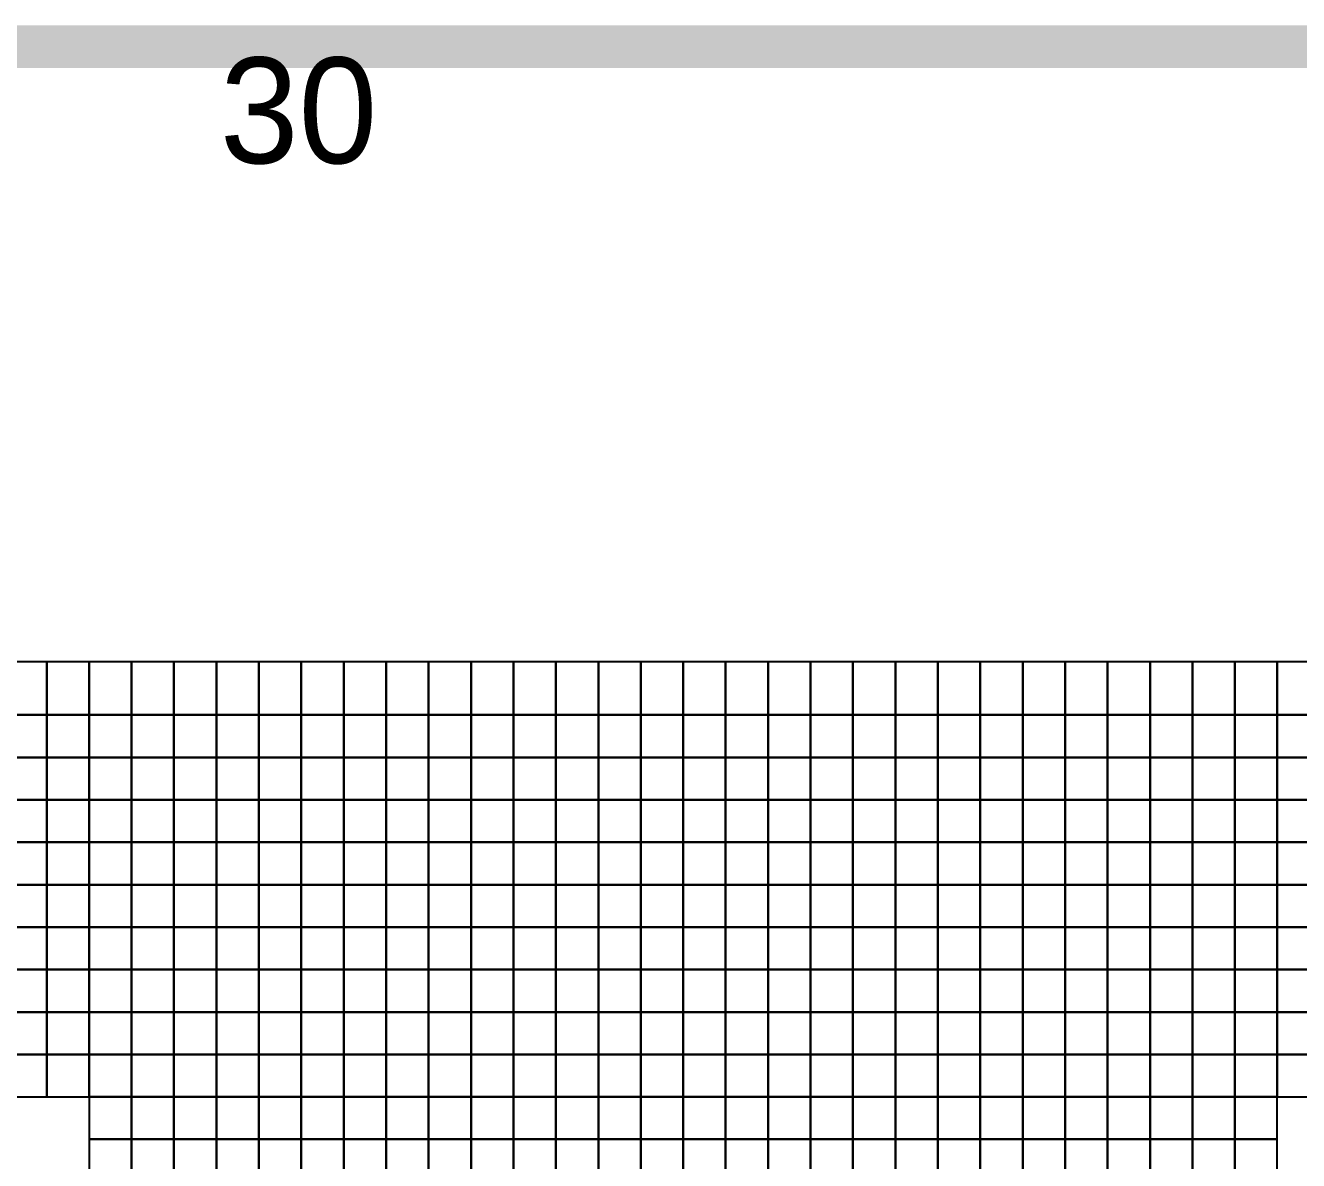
# Model space of a CAD drawing. Extents: x -2.8 to 74.5, y -0.2 to 18.4.
# Drawn here: x 60.37 to 66.37, y 11.9 to 17.25 of the extents above; entities that cross this region are included whole.
import ezdxf
from ezdxf.enums import TextEntityAlignment as Align

# ---------------------------------------------------------------- set-up
doc = ezdxf.new("R2010")
doc.units = 0
doc.header["$MEASUREMENT"] = 0
doc.layers.add('layer_elements', color=7, linetype='Continuous')
doc.layers.add('layer_result_palette', color=7, linetype='Continuous')

msp = doc.modelspace()

# ---------------------------------------------------------------- linework, layer by layer
at = {"layer": 'layer_elements', "color": 171, "true_color": 0x8080ff}
for points in [[(60.27, 14), (60.47, 14), (60.47, 14.25), (60.27, 14.25)], [(60.47, 14), (60.67, 14), (60.67, 14.25), (60.47, 14.25)], [(60.67, 14), (60.87, 14), (60.87, 14.25), (60.67, 14.25)], [(60.87, 14), (61.07, 14), (61.07, 14.25), (60.87, 14.25)], [(61.07, 14), (61.27, 14), (61.27, 14.25), (61.07, 14.25)], [(61.27, 14), (61.47, 14), (61.47, 14.25), (61.27, 14.25)], [(61.47, 14), (61.67, 14), (61.67, 14.25), (61.47, 14.25)], [(61.67, 14), (61.87, 14), (61.87, 14.25), (61.67, 14.25)], [(61.87, 14), (62.07, 14), (62.07, 14.25), (61.87, 14.25)], [(62.07, 14), (62.27, 14), (62.27, 14.25), (62.07, 14.25)], [(62.27, 14), (62.47, 14), (62.47, 14.25), (62.27, 14.25)], [(62.47, 14), (62.67, 14), (62.67, 14.25), (62.47, 14.25)], [(62.67, 14), (62.87, 14), (62.87, 14.25), (62.67, 14.25)], [(62.87, 14), (63.07, 14), (63.07, 14.25), (62.87, 14.25)], [(63.07, 14), (63.27, 14), (63.27, 14.25), (63.07, 14.25)], [(63.27, 14), (63.47, 14), (63.47, 14.25), (63.27, 14.25)], [(63.47, 14), (63.67, 14), (63.67, 14.25), (63.47, 14.25)], [(63.67, 14), (63.87, 14), (63.87, 14.25), (63.67, 14.25)], [(63.87, 14), (64.07, 14), (64.07, 14.25), (63.87, 14.25)], [(64.07, 14), (64.27, 14), (64.27, 14.25), (64.07, 14.25)], [(64.27, 14), (64.47, 14), (64.47, 14.25), (64.27, 14.25)], [(64.47, 14), (64.67, 14), (64.67, 14.25), (64.47, 14.25)], [(64.67, 14), (64.87, 14), (64.87, 14.25), (64.67, 14.25)], [(64.87, 14), (65.07, 14), (65.07, 14.25), (64.87, 14.25)], [(65.07, 14), (65.27, 14), (65.27, 14.25), (65.07, 14.25)], [(65.27, 14), (65.47, 14), (65.47, 14.25), (65.27, 14.25)], [(65.47, 14), (65.67, 14), (65.67, 14.25), (65.47, 14.25)], [(65.67, 14), (65.87, 14), (65.87, 14.25), (65.67, 14.25)], [(65.87, 14), (66.07, 14), (66.07, 14.25), (65.87, 14.25)], [(66.07, 14), (66.27, 14), (66.27, 14.25), (66.07, 14.25)], [(66.27, 14), (66.47, 14), (66.47, 14.25), (66.27, 14.25)], [(60.27, 13.8), (60.47, 13.8), (60.47, 14), (60.27, 14)], [(60.47, 13.8), (60.67, 13.8), (60.67, 14), (60.47, 14)], [(60.67, 13.8), (60.87, 13.8), (60.87, 14), (60.67, 14)], [(60.87, 13.8), (61.07, 13.8), (61.07, 14), (60.87, 14)], [(61.07, 13.8), (61.27, 13.8), (61.27, 14), (61.07, 14)], [(61.27, 13.8), (61.47, 13.8), (61.47, 14), (61.27, 14)], [(61.47, 13.8), (61.67, 13.8), (61.67, 14), (61.47, 14)], [(61.67, 13.8), (61.87, 13.8), (61.87, 14), (61.67, 14)], [(61.87, 13.8), (62.07, 13.8), (62.07, 14), (61.87, 14)], [(62.07, 13.8), (62.27, 13.8), (62.27, 14), (62.07, 14)], [(62.27, 13.8), (62.47, 13.8), (62.47, 14), (62.27, 14)], [(62.47, 13.8), (62.67, 13.8), (62.67, 14), (62.47, 14)], [(62.67, 13.8), (62.87, 13.8), (62.87, 14), (62.67, 14)], [(62.87, 13.8), (63.07, 13.8), (63.07, 14), (62.87, 14)], [(63.07, 13.8), (63.27, 13.8), (63.27, 14), (63.07, 14)], [(63.27, 13.8), (63.47, 13.8), (63.47, 14), (63.27, 14)], [(63.47, 13.8), (63.67, 13.8), (63.67, 14), (63.47, 14)], [(63.67, 13.8), (63.87, 13.8), (63.87, 14), (63.67, 14)], [(63.87, 13.8), (64.07, 13.8), (64.07, 14), (63.87, 14)], [(64.07, 13.8), (64.27, 13.8), (64.27, 14), (64.07, 14)], [(64.27, 13.8), (64.47, 13.8), (64.47, 14), (64.27, 14)], [(64.47, 13.8), (64.67, 13.8), (64.67, 14), (64.47, 14)], [(64.67, 13.8), (64.87, 13.8), (64.87, 14), (64.67, 14)], [(64.87, 13.8), (65.07, 13.8), (65.07, 14), (64.87, 14)], [(65.07, 13.8), (65.27, 13.8), (65.27, 14), (65.07, 14)], [(65.27, 13.8), (65.47, 13.8), (65.47, 14), (65.27, 14)], [(65.47, 13.8), (65.67, 13.8), (65.67, 14), (65.47, 14)], [(65.67, 13.8), (65.87, 13.8), (65.87, 14), (65.67, 14)], [(65.87, 13.8), (66.07, 13.8), (66.07, 14), (65.87, 14)], [(66.07, 13.8), (66.27, 13.8), (66.27, 14), (66.07, 14)], [(66.27, 13.8), (66.47, 13.8), (66.47, 14), (66.27, 14)], [(60.27, 13.6), (60.47, 13.6), (60.47, 13.8), (60.27, 13.8)], [(60.47, 13.6), (60.67, 13.6), (60.67, 13.8), (60.47, 13.8)], [(60.67, 13.6), (60.87, 13.6), (60.87, 13.8), (60.67, 13.8)], [(60.87, 13.6), (61.07, 13.6), (61.07, 13.8), (60.87, 13.8)], [(61.07, 13.6), (61.27, 13.6), (61.27, 13.8), (61.07, 13.8)], [(61.27, 13.6), (61.47, 13.6), (61.47, 13.8), (61.27, 13.8)], [(61.47, 13.6), (61.67, 13.6), (61.67, 13.8), (61.47, 13.8)], [(61.67, 13.6), (61.87, 13.6), (61.87, 13.8), (61.67, 13.8)], [(61.87, 13.6), (62.07, 13.6), (62.07, 13.8), (61.87, 13.8)], [(62.07, 13.6), (62.27, 13.6), (62.27, 13.8), (62.07, 13.8)], [(62.27, 13.6), (62.47, 13.6), (62.47, 13.8), (62.27, 13.8)], [(62.47, 13.6), (62.67, 13.6), (62.67, 13.8), (62.47, 13.8)], [(62.67, 13.6), (62.87, 13.6), (62.87, 13.8), (62.67, 13.8)], [(62.87, 13.6), (63.07, 13.6), (63.07, 13.8), (62.87, 13.8)], [(63.07, 13.6), (63.27, 13.6), (63.27, 13.8), (63.07, 13.8)], [(63.27, 13.6), (63.47, 13.6), (63.47, 13.8), (63.27, 13.8)], [(63.47, 13.6), (63.67, 13.6), (63.67, 13.8), (63.47, 13.8)], [(63.67, 13.6), (63.87, 13.6), (63.87, 13.8), (63.67, 13.8)], [(63.87, 13.6), (64.07, 13.6), (64.07, 13.8), (63.87, 13.8)], [(64.07, 13.6), (64.27, 13.6), (64.27, 13.8), (64.07, 13.8)], [(64.27, 13.6), (64.47, 13.6), (64.47, 13.8), (64.27, 13.8)], [(64.47, 13.6), (64.67, 13.6), (64.67, 13.8), (64.47, 13.8)], [(64.67, 13.6), (64.87, 13.6), (64.87, 13.8), (64.67, 13.8)], [(64.87, 13.6), (65.07, 13.6), (65.07, 13.8), (64.87, 13.8)], [(65.07, 13.6), (65.27, 13.6), (65.27, 13.8), (65.07, 13.8)], [(65.27, 13.6), (65.47, 13.6), (65.47, 13.8), (65.27, 13.8)], [(65.47, 13.6), (65.67, 13.6), (65.67, 13.8), (65.47, 13.8)], [(65.67, 13.6), (65.87, 13.6), (65.87, 13.8), (65.67, 13.8)], [(65.87, 13.6), (66.07, 13.6), (66.07, 13.8), (65.87, 13.8)], [(66.07, 13.6), (66.27, 13.6), (66.27, 13.8), (66.07, 13.8)], [(66.27, 13.6), (66.47, 13.6), (66.47, 13.8), (66.27, 13.8)], [(60.27, 13.4), (60.47, 13.4), (60.47, 13.6), (60.27, 13.6)], [(60.47, 13.4), (60.67, 13.4), (60.67, 13.6), (60.47, 13.6)], [(60.67, 13.4), (60.87, 13.4), (60.87, 13.6), (60.67, 13.6)], [(60.87, 13.4), (61.07, 13.4), (61.07, 13.6), (60.87, 13.6)], [(61.07, 13.4), (61.27, 13.4), (61.27, 13.6), (61.07, 13.6)], [(61.27, 13.4), (61.47, 13.4), (61.47, 13.6), (61.27, 13.6)], [(61.47, 13.4), (61.67, 13.4), (61.67, 13.6), (61.47, 13.6)], [(61.67, 13.4), (61.87, 13.4), (61.87, 13.6), (61.67, 13.6)], [(61.87, 13.4), (62.07, 13.4), (62.07, 13.6), (61.87, 13.6)], [(62.07, 13.4), (62.27, 13.4), (62.27, 13.6), (62.07, 13.6)], [(62.27, 13.4), (62.47, 13.4), (62.47, 13.6), (62.27, 13.6)], [(62.47, 13.4), (62.67, 13.4), (62.67, 13.6), (62.47, 13.6)], [(62.67, 13.4), (62.87, 13.4), (62.87, 13.6), (62.67, 13.6)], [(62.87, 13.4), (63.07, 13.4), (63.07, 13.6), (62.87, 13.6)], [(63.07, 13.4), (63.27, 13.4), (63.27, 13.6), (63.07, 13.6)], [(63.27, 13.4), (63.47, 13.4), (63.47, 13.6), (63.27, 13.6)], [(63.47, 13.4), (63.67, 13.4), (63.67, 13.6), (63.47, 13.6)], [(63.67, 13.4), (63.87, 13.4), (63.87, 13.6), (63.67, 13.6)], [(63.87, 13.4), (64.07, 13.4), (64.07, 13.6), (63.87, 13.6)], [(64.07, 13.4), (64.27, 13.4), (64.27, 13.6), (64.07, 13.6)], [(64.27, 13.4), (64.47, 13.4), (64.47, 13.6), (64.27, 13.6)], [(64.47, 13.4), (64.67, 13.4), (64.67, 13.6), (64.47, 13.6)], [(64.67, 13.4), (64.87, 13.4), (64.87, 13.6), (64.67, 13.6)], [(64.87, 13.4), (65.07, 13.4), (65.07, 13.6), (64.87, 13.6)], [(65.07, 13.4), (65.27, 13.4), (65.27, 13.6), (65.07, 13.6)], [(65.27, 13.4), (65.47, 13.4), (65.47, 13.6), (65.27, 13.6)], [(65.47, 13.4), (65.67, 13.4), (65.67, 13.6), (65.47, 13.6)], [(65.67, 13.4), (65.87, 13.4), (65.87, 13.6), (65.67, 13.6)], [(65.87, 13.4), (66.07, 13.4), (66.07, 13.6), (65.87, 13.6)], [(66.07, 13.4), (66.27, 13.4), (66.27, 13.6), (66.07, 13.6)], [(66.27, 13.4), (66.47, 13.4), (66.47, 13.6), (66.27, 13.6)], [(60.87, 13.2), (61.07, 13.2), (61.07, 13.4), (60.87, 13.4)], [(61.87, 13.2), (62.07, 13.2), (62.07, 13.4), (61.87, 13.4)], [(62.07, 13.2), (62.27, 13.2), (62.27, 13.4), (62.07, 13.4)], [(62.47, 13.2), (62.67, 13.2), (62.67, 13.4), (62.47, 13.4)], [(62.67, 13.2), (62.87, 13.2), (62.87, 13.4), (62.67, 13.4)], [(62.87, 13.2), (63.07, 13.2), (63.07, 13.4), (62.87, 13.4)], [(63.07, 13.2), (63.27, 13.2), (63.27, 13.4), (63.07, 13.4)], [(63.27, 13.2), (63.47, 13.2), (63.47, 13.4), (63.27, 13.4)], [(63.47, 13.2), (63.67, 13.2), (63.67, 13.4), (63.47, 13.4)], [(63.67, 13.2), (63.87, 13.2), (63.87, 13.4), (63.67, 13.4)], [(63.87, 13.2), (64.07, 13.2), (64.07, 13.4), (63.87, 13.4)], [(64.07, 13.2), (64.27, 13.2), (64.27, 13.4), (64.07, 13.4)], [(64.27, 13.2), (64.47, 13.2), (64.47, 13.4), (64.27, 13.4)], [(64.87, 13.2), (65.07, 13.2), (65.07, 13.4), (64.87, 13.4)], [(65.07, 13.2), (65.27, 13.2), (65.27, 13.4), (65.07, 13.4)], [(65.87, 13.2), (66.07, 13.2), (66.07, 13.4), (65.87, 13.4)], [(66.07, 13.2), (66.27, 13.2), (66.27, 13.4), (66.07, 13.4)], [(63.07, 13), (63.27, 13), (63.27, 13.2), (63.07, 13.2)], [(63.27, 13), (63.47, 13), (63.47, 13.2), (63.27, 13.2)], [(63.47, 13), (63.67, 13), (63.67, 13.2), (63.47, 13.2)], [(63.67, 13), (63.87, 13), (63.87, 13.2), (63.67, 13.2)]]:
    msp.add_3dface(points, dxfattribs=at)
at = {"layer": 'layer_elements', "color": 51, "true_color": 0xffff73}
for points in [[(60.27, 13.2), (60.47, 13.2), (60.47, 13.4), (60.27, 13.4)], [(60.47, 13.2), (60.67, 13.2), (60.67, 13.4), (60.47, 13.4)], [(60.67, 13.2), (60.87, 13.2), (60.87, 13.4), (60.67, 13.4)], [(61.07, 13.2), (61.27, 13.2), (61.27, 13.4), (61.07, 13.4)], [(61.27, 13.2), (61.47, 13.2), (61.47, 13.4), (61.27, 13.4)], [(61.47, 13.2), (61.67, 13.2), (61.67, 13.4), (61.47, 13.4)], [(61.67, 13.2), (61.87, 13.2), (61.87, 13.4), (61.67, 13.4)], [(62.27, 13.2), (62.47, 13.2), (62.47, 13.4), (62.27, 13.4)], [(64.47, 13.2), (64.67, 13.2), (64.67, 13.4), (64.47, 13.4)], [(64.67, 13.2), (64.87, 13.2), (64.87, 13.4), (64.67, 13.4)], [(65.27, 13.2), (65.47, 13.2), (65.47, 13.4), (65.27, 13.4)], [(65.47, 13.2), (65.67, 13.2), (65.67, 13.4), (65.47, 13.4)], [(65.67, 13.2), (65.87, 13.2), (65.87, 13.4), (65.67, 13.4)], [(66.27, 13.2), (66.47, 13.2), (66.47, 13.4), (66.27, 13.4)], [(60.27, 13), (60.47, 13), (60.47, 13.2), (60.27, 13.2)], [(60.47, 13), (60.67, 13), (60.67, 13.2), (60.47, 13.2)], [(60.67, 13), (60.87, 13), (60.87, 13.2), (60.67, 13.2)], [(60.87, 13), (61.07, 13), (61.07, 13.2), (60.87, 13.2)], [(61.07, 13), (61.27, 13), (61.27, 13.2), (61.07, 13.2)], [(61.27, 13), (61.47, 13), (61.47, 13.2), (61.27, 13.2)], [(61.47, 13), (61.67, 13), (61.67, 13.2), (61.47, 13.2)], [(61.67, 13), (61.87, 13), (61.87, 13.2), (61.67, 13.2)], [(61.87, 13), (62.07, 13), (62.07, 13.2), (61.87, 13.2)], [(62.07, 13), (62.27, 13), (62.27, 13.2), (62.07, 13.2)], [(62.27, 13), (62.47, 13), (62.47, 13.2), (62.27, 13.2)], [(62.47, 13), (62.67, 13), (62.67, 13.2), (62.47, 13.2)], [(62.67, 13), (62.87, 13), (62.87, 13.2), (62.67, 13.2)], [(62.87, 13), (63.07, 13), (63.07, 13.2), (62.87, 13.2)], [(63.87, 13), (64.07, 13), (64.07, 13.2), (63.87, 13.2)], [(64.07, 13), (64.27, 13), (64.27, 13.2), (64.07, 13.2)], [(64.27, 13), (64.47, 13), (64.47, 13.2), (64.27, 13.2)], [(64.47, 13), (64.67, 13), (64.67, 13.2), (64.47, 13.2)], [(64.67, 13), (64.87, 13), (64.87, 13.2), (64.67, 13.2)], [(64.87, 13), (65.07, 13), (65.07, 13.2), (64.87, 13.2)], [(65.07, 13), (65.27, 13), (65.27, 13.2), (65.07, 13.2)], [(65.27, 13), (65.47, 13), (65.47, 13.2), (65.27, 13.2)], [(65.47, 13), (65.67, 13), (65.67, 13.2), (65.47, 13.2)], [(65.67, 13), (65.87, 13), (65.87, 13.2), (65.67, 13.2)], [(65.87, 13), (66.07, 13), (66.07, 13.2), (65.87, 13.2)], [(66.07, 13), (66.27, 13), (66.27, 13.2), (66.07, 13.2)], [(66.27, 13), (66.47, 13), (66.47, 13.2), (66.27, 13.2)], [(61.27, 12.8), (61.47, 12.8), (61.47, 13), (61.27, 13)], [(61.47, 12.8), (61.67, 12.8), (61.67, 13), (61.47, 13)], [(61.67, 12.8), (61.87, 12.8), (61.87, 13), (61.67, 13)], [(61.87, 12.8), (62.07, 12.8), (62.07, 13), (61.87, 13)], [(62.07, 12.8), (62.27, 12.8), (62.27, 13), (62.07, 13)], [(62.27, 12.8), (62.47, 12.8), (62.47, 13), (62.27, 13)], [(62.47, 12.8), (62.67, 12.8), (62.67, 13), (62.47, 13)], [(62.67, 12.8), (62.87, 12.8), (62.87, 13), (62.67, 13)], [(62.87, 12.8), (63.07, 12.8), (63.07, 13), (62.87, 13)], [(63.07, 12.8), (63.27, 12.8), (63.27, 13), (63.07, 13)], [(63.27, 12.8), (63.47, 12.8), (63.47, 13), (63.27, 13)], [(63.47, 12.8), (63.67, 12.8), (63.67, 13), (63.47, 13)], [(63.67, 12.8), (63.87, 12.8), (63.87, 13), (63.67, 13)], [(63.87, 12.8), (64.07, 12.8), (64.07, 13), (63.87, 13)], [(64.07, 12.8), (64.27, 12.8), (64.27, 13), (64.07, 13)], [(64.27, 12.8), (64.47, 12.8), (64.47, 13), (64.27, 13)], [(64.47, 12.8), (64.67, 12.8), (64.67, 13), (64.47, 13)], [(64.67, 12.8), (64.87, 12.8), (64.87, 13), (64.67, 13)], [(64.87, 12.8), (65.07, 12.8), (65.07, 13), (64.87, 13)], [(65.07, 12.8), (65.27, 12.8), (65.27, 13), (65.07, 13)], [(65.27, 12.8), (65.47, 12.8), (65.47, 13), (65.27, 13)], [(65.47, 12.8), (65.67, 12.8), (65.67, 13), (65.47, 13)], [(61.47, 12.6), (61.67, 12.6), (61.67, 12.8), (61.47, 12.8)], [(61.67, 12.6), (61.87, 12.6), (61.87, 12.8), (61.67, 12.8)], [(61.87, 12.6), (62.07, 12.6), (62.07, 12.8), (61.87, 12.8)], [(62.07, 12.6), (62.27, 12.6), (62.27, 12.8), (62.07, 12.8)], [(62.27, 12.6), (62.47, 12.6), (62.47, 12.8), (62.27, 12.8)], [(62.47, 12.6), (62.67, 12.6), (62.67, 12.8), (62.47, 12.8)], [(62.67, 12.6), (62.87, 12.6), (62.87, 12.8), (62.67, 12.8)], [(62.87, 12.6), (63.07, 12.6), (63.07, 12.8), (62.87, 12.8)], [(63.07, 12.6), (63.27, 12.6), (63.27, 12.8), (63.07, 12.8)], [(63.27, 12.6), (63.47, 12.6), (63.47, 12.8), (63.27, 12.8)], [(63.47, 12.6), (63.67, 12.6), (63.67, 12.8), (63.47, 12.8)], [(63.67, 12.6), (63.87, 12.6), (63.87, 12.8), (63.67, 12.8)], [(63.87, 12.6), (64.07, 12.6), (64.07, 12.8), (63.87, 12.8)], [(64.07, 12.6), (64.27, 12.6), (64.27, 12.8), (64.07, 12.8)], [(64.27, 12.6), (64.47, 12.6), (64.47, 12.8), (64.27, 12.8)], [(64.47, 12.6), (64.67, 12.6), (64.67, 12.8), (64.47, 12.8)], [(64.67, 12.6), (64.87, 12.6), (64.87, 12.8), (64.67, 12.8)], [(64.87, 12.6), (65.07, 12.6), (65.07, 12.8), (64.87, 12.8)], [(65.07, 12.6), (65.27, 12.6), (65.27, 12.8), (65.07, 12.8)], [(65.27, 12.6), (65.47, 12.6), (65.47, 12.8), (65.27, 12.8)], [(61.47, 12.4), (61.67, 12.4), (61.67, 12.6), (61.47, 12.6)], [(61.67, 12.4), (61.87, 12.4), (61.87, 12.6), (61.67, 12.6)], [(61.87, 12.4), (62.07, 12.4), (62.07, 12.6), (61.87, 12.6)], [(62.07, 12.4), (62.27, 12.4), (62.27, 12.6), (62.07, 12.6)], [(62.27, 12.4), (62.47, 12.4), (62.47, 12.6), (62.27, 12.6)], [(62.47, 12.4), (62.67, 12.4), (62.67, 12.6), (62.47, 12.6)], [(62.67, 12.4), (62.87, 12.4), (62.87, 12.6), (62.67, 12.6)], [(62.87, 12.4), (63.07, 12.4), (63.07, 12.6), (62.87, 12.6)], [(63.07, 12.4), (63.27, 12.4), (63.27, 12.6), (63.07, 12.6)], [(63.27, 12.4), (63.47, 12.4), (63.47, 12.6), (63.27, 12.6)], [(63.47, 12.4), (63.67, 12.4), (63.67, 12.6), (63.47, 12.6)], [(63.67, 12.4), (63.87, 12.4), (63.87, 12.6), (63.67, 12.6)], [(63.87, 12.4), (64.07, 12.4), (64.07, 12.6), (63.87, 12.6)], [(64.07, 12.4), (64.27, 12.4), (64.27, 12.6), (64.07, 12.6)], [(64.27, 12.4), (64.47, 12.4), (64.47, 12.6), (64.27, 12.6)], [(64.47, 12.4), (64.67, 12.4), (64.67, 12.6), (64.47, 12.6)], [(64.67, 12.4), (64.87, 12.4), (64.87, 12.6), (64.67, 12.6)], [(64.87, 12.4), (65.07, 12.4), (65.07, 12.6), (64.87, 12.6)], [(65.07, 12.4), (65.27, 12.4), (65.27, 12.6), (65.07, 12.6)], [(65.27, 12.4), (65.47, 12.4), (65.47, 12.6), (65.27, 12.6)], [(61.47, 12.2), (61.67, 12.2), (61.67, 12.4), (61.47, 12.4)], [(61.67, 12.2), (61.87, 12.2), (61.87, 12.4), (61.67, 12.4)], [(61.87, 12.2), (62.07, 12.2), (62.07, 12.4), (61.87, 12.4)], [(62.07, 12.2), (62.27, 12.2), (62.27, 12.4), (62.07, 12.4)], [(62.27, 12.2), (62.47, 12.2), (62.47, 12.4), (62.27, 12.4)], [(62.47, 12.2), (62.67, 12.2), (62.67, 12.4), (62.47, 12.4)], [(62.67, 12.2), (62.87, 12.2), (62.87, 12.4), (62.67, 12.4)], [(62.87, 12.2), (63.07, 12.2), (63.07, 12.4), (62.87, 12.4)], [(63.07, 12.2), (63.27, 12.2), (63.27, 12.4), (63.07, 12.4)], [(63.27, 12.2), (63.47, 12.2), (63.47, 12.4), (63.27, 12.4)], [(63.47, 12.2), (63.67, 12.2), (63.67, 12.4), (63.47, 12.4)], [(63.67, 12.2), (63.87, 12.2), (63.87, 12.4), (63.67, 12.4)], [(63.87, 12.2), (64.07, 12.2), (64.07, 12.4), (63.87, 12.4)], [(64.07, 12.2), (64.27, 12.2), (64.27, 12.4), (64.07, 12.4)], [(64.27, 12.2), (64.47, 12.2), (64.47, 12.4), (64.27, 12.4)], [(64.47, 12.2), (64.67, 12.2), (64.67, 12.4), (64.47, 12.4)], [(64.67, 12.2), (64.87, 12.2), (64.87, 12.4), (64.67, 12.4)], [(64.87, 12.2), (65.07, 12.2), (65.07, 12.4), (64.87, 12.4)], [(65.07, 12.2), (65.27, 12.2), (65.27, 12.4), (65.07, 12.4)], [(65.27, 12.2), (65.47, 12.2), (65.47, 12.4), (65.27, 12.4)], [(60.87, 12, 0), (61.07, 12), (61.07, 12.2), (60.87, 12.2, 0)], [(61.47, 12), (61.67, 12), (61.67, 12.2), (61.47, 12.2)], [(61.67, 12), (61.87, 12), (61.87, 12.2), (61.67, 12.2)], [(61.87, 12), (62.07, 12), (62.07, 12.2), (61.87, 12.2)], [(62.07, 12), (62.27, 12), (62.27, 12.2), (62.07, 12.2)], [(62.27, 12), (62.47, 12), (62.47, 12.2), (62.27, 12.2)], [(62.47, 12), (62.67, 12), (62.67, 12.2), (62.47, 12.2)], [(62.67, 12), (62.87, 12), (62.87, 12.2), (62.67, 12.2)], [(62.87, 12), (63.07, 12), (63.07, 12.2), (62.87, 12.2)], [(63.07, 12), (63.27, 12), (63.27, 12.2), (63.07, 12.2)], [(63.27, 12), (63.47, 12), (63.47, 12.2), (63.27, 12.2)], [(63.47, 12), (63.67, 12), (63.67, 12.2), (63.47, 12.2)], [(63.67, 12), (63.87, 12), (63.87, 12.2), (63.67, 12.2)], [(63.87, 12), (64.07, 12), (64.07, 12.2), (63.87, 12.2)], [(64.07, 12), (64.27, 12), (64.27, 12.2), (64.07, 12.2)], [(64.27, 12), (64.47, 12), (64.47, 12.2), (64.27, 12.2)], [(64.47, 12), (64.67, 12), (64.67, 12.2), (64.47, 12.2)], [(64.67, 12), (64.87, 12), (64.87, 12.2), (64.67, 12.2)], [(64.87, 12), (65.07, 12), (65.07, 12.2), (64.87, 12.2)], [(65.07, 12), (65.27, 12), (65.27, 12.2), (65.07, 12.2)], [(65.27, 12), (65.47, 12), (65.47, 12.2), (65.27, 12.2)], [(65.87, 12), (66.07, 12, 0), (66.07, 12.2, 0), (65.87, 12.2)], [(60.87, 11.8, 0), (61.07, 11.8), (61.07, 12), (60.87, 12, 0)], [(61.47, 11.8), (61.67, 11.8), (61.67, 12), (61.47, 12)], [(61.67, 11.8), (61.87, 11.8), (61.87, 12), (61.67, 12)], [(61.87, 11.8), (62.07, 11.8), (62.07, 12), (61.87, 12)], [(62.07, 11.8), (62.27, 11.8), (62.27, 12), (62.07, 12)], [(62.27, 11.8), (62.47, 11.8), (62.47, 12), (62.27, 12)], [(62.47, 11.8), (62.67, 11.8), (62.67, 12), (62.47, 12)], [(62.67, 11.8), (62.87, 11.8), (62.87, 12), (62.67, 12)], [(62.87, 11.8), (63.07, 11.8), (63.07, 12), (62.87, 12)], [(63.07, 11.8), (63.27, 11.8), (63.27, 12), (63.07, 12)], [(63.27, 11.8), (63.47, 11.8), (63.47, 12), (63.27, 12)], [(63.47, 11.8), (63.67, 11.8), (63.67, 12), (63.47, 12)], [(63.67, 11.8), (63.87, 11.8), (63.87, 12), (63.67, 12)], [(63.87, 11.8), (64.07, 11.8), (64.07, 12), (63.87, 12)], [(64.07, 11.8), (64.27, 11.8), (64.27, 12), (64.07, 12)], [(64.27, 11.8), (64.47, 11.8), (64.47, 12), (64.27, 12)], [(64.47, 11.8), (64.67, 11.8), (64.67, 12), (64.47, 12)], [(64.67, 11.8), (64.87, 11.8), (64.87, 12), (64.67, 12)], [(64.87, 11.8), (65.07, 11.8), (65.07, 12), (64.87, 12)], [(65.07, 11.8), (65.27, 11.8), (65.27, 12), (65.07, 12)], [(65.27, 11.8), (65.47, 11.8), (65.47, 12), (65.27, 12)], [(65.87, 11.8), (66.07, 11.8, 0), (66.07, 12, 0), (65.87, 12)], [(66.07, 11.8, 0), (66.27, 11.8), (66.27, 12), (66.07, 12, 0)]]:
    msp.add_3dface(points, dxfattribs=at)
at = {"layer": 'layer_elements', "color": 40, "true_color": 0xffdc37}
for points in [[(60.27, 12.8), (60.47, 12.8), (60.47, 13), (60.27, 13)], [(60.47, 12.8), (60.67, 12.8), (60.67, 13), (60.47, 13)], [(60.67, 12.8), (60.87, 12.8), (60.87, 13), (60.67, 13)], [(60.87, 12.8), (61.07, 12.8), (61.07, 13), (60.87, 13)], [(61.07, 12.8), (61.27, 12.8), (61.27, 13), (61.07, 13)], [(65.67, 12.8), (65.87, 12.8), (65.87, 13), (65.67, 13)], [(65.87, 12.8), (66.07, 12.8), (66.07, 13), (65.87, 13)], [(66.07, 12.8), (66.27, 12.8), (66.27, 13), (66.07, 13)], [(66.27, 12.8), (66.47, 12.8), (66.47, 13), (66.27, 13)], [(60.87, 12.6), (61.07, 12.6), (61.07, 12.8), (60.87, 12.8)], [(61.07, 12.6), (61.27, 12.6), (61.27, 12.8), (61.07, 12.8)], [(61.27, 12.6), (61.47, 12.6), (61.47, 12.8), (61.27, 12.8)], [(65.47, 12.6), (65.67, 12.6), (65.67, 12.8), (65.47, 12.8)], [(65.67, 12.6), (65.87, 12.6), (65.87, 12.8), (65.67, 12.8)], [(65.47, 12.4), (65.67, 12.4), (65.67, 12.6), (65.47, 12.6)], [(60.27, 12.2), (60.47, 12.2), (60.47, 12.4, 0), (60.27, 12.4)], [(60.47, 12.2), (60.67, 12.2), (60.67, 12.4), (60.47, 12.4, 0)], [(61.27, 12.2), (61.47, 12.2), (61.47, 12.4), (61.27, 12.4)], [(65.47, 12.2), (65.67, 12.2), (65.67, 12.4), (65.47, 12.4)], [(66.27, 12.2), (66.47, 12.2), (66.47, 12.4, 0), (66.27, 12.4)], [(60.67, 12), (60.87, 12, 0), (60.87, 12.2, 0), (60.67, 12.2)], [(61.07, 12), (61.27, 12), (61.27, 12.2), (61.07, 12.2)], [(61.27, 12), (61.47, 12), (61.47, 12.2), (61.27, 12.2)], [(65.47, 12), (65.67, 12), (65.67, 12.2), (65.47, 12.2)], [(65.67, 12), (65.87, 12), (65.87, 12.2), (65.67, 12.2)], [(66.07, 12, 0), (66.27, 12), (66.27, 12.2), (66.07, 12.2, 0)], [(60.67, 11.8), (60.87, 11.8, 0), (60.87, 12, 0), (60.67, 12)], [(61.07, 11.8), (61.27, 11.8), (61.27, 12), (61.07, 12)], [(61.27, 11.8), (61.47, 11.8), (61.47, 12), (61.27, 12)], [(65.47, 11.8), (65.67, 11.8), (65.67, 12), (65.47, 12)], [(65.67, 11.8), (65.87, 11.8), (65.87, 12), (65.67, 12)]]:
    msp.add_3dface(points, dxfattribs=at)
at = {"layer": 'layer_elements', "color": 40, "true_color": 0xffa41c}
for points in [[(60.27, 12.6), (60.47, 12.6), (60.47, 12.8), (60.27, 12.8)], [(60.47, 12.6), (60.67, 12.6), (60.67, 12.8), (60.47, 12.8)], [(60.67, 12.6), (60.87, 12.6), (60.87, 12.8), (60.67, 12.8)], [(65.87, 12.6), (66.07, 12.6), (66.07, 12.8), (65.87, 12.8)], [(66.07, 12.6), (66.27, 12.6), (66.27, 12.8), (66.07, 12.8)], [(66.27, 12.6), (66.47, 12.6), (66.47, 12.8), (66.27, 12.8)], [(60.27, 12.4), (60.47, 12.4, 0), (60.47, 12.6), (60.27, 12.6)], [(60.47, 12.4, 0), (60.67, 12.4), (60.67, 12.6), (60.47, 12.6)], [(61.07, 12.4), (61.27, 12.4), (61.27, 12.6), (61.07, 12.6)], [(61.27, 12.4), (61.47, 12.4), (61.47, 12.6), (61.27, 12.6)], [(65.67, 12.4), (65.87, 12.4), (65.87, 12.6), (65.67, 12.6)], [(66.27, 12.4), (66.47, 12.4, 0), (66.47, 12.6), (66.27, 12.6)], [(61.07, 12.2), (61.27, 12.2), (61.27, 12.4), (61.07, 12.4)], [(65.67, 12.2), (65.87, 12.2), (65.87, 12.4), (65.67, 12.4)]]:
    msp.add_3dface(points, dxfattribs=at)
at = {"layer": 'layer_elements', "color": 30, "true_color": 0xff6600}
for points in [[(60.67, 12.4), (60.87, 12.4), (60.87, 12.6), (60.67, 12.6)], [(60.87, 12.4), (61.07, 12.4), (61.07, 12.6), (60.87, 12.6)], [(65.87, 12.4), (66.07, 12.4), (66.07, 12.6), (65.87, 12.6)], [(66.07, 12.4), (66.27, 12.4), (66.27, 12.6), (66.07, 12.6)], [(60.67, 12.2), (60.87, 12.2, 0), (60.87, 12.4), (60.67, 12.4)], [(60.87, 12.2, 0), (61.07, 12.2), (61.07, 12.4), (60.87, 12.4)], [(65.87, 12.2), (66.07, 12.2, 0), (66.07, 12.4), (65.87, 12.4)], [(66.07, 12.2, 0), (66.27, 12.2), (66.27, 12.4), (66.07, 12.4)]]:
    msp.add_3dface(points, dxfattribs=at)
at = {"layer": 'layer_result_palette', "color": 30, "true_color": 0xff6600}
msp.add_solid([(48.7533, 17.05), (61.2867, 17.05), (48.7533, 17.25), (61.2867, 17.25)], dxfattribs=at)
at = {"layer": 'layer_result_palette', "color": 6, "true_color": 0xff00ff}
msp.add_solid([(61.2867, 17.05), (73.82, 17.05), (61.2867, 17.25), (73.82, 17.25)], dxfattribs=at)

# ---------------------------------------------------------------- texts
at = {"layer": 'layer_result_palette'}
msp.add_text('    30', height=0.49863, dxfattribs=at).set_placement((61.2867, 16.85), align=Align.MIDDLE)

doc.saveas('drawing.dxf')
